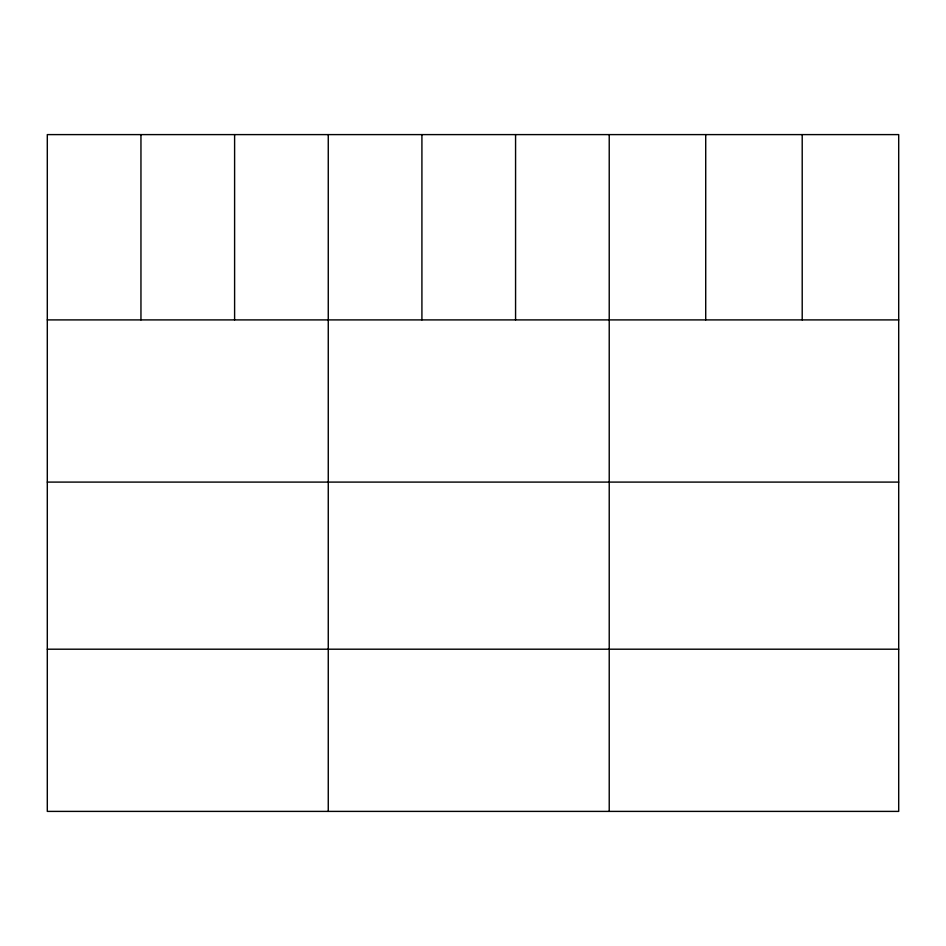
<?xml version="1.0" encoding="UTF-8"?>
<svg xmlns="http://www.w3.org/2000/svg" width="946" height="946" viewBox="0 0 946 946"><rect width="100%" height="100%" fill="white"/><g stroke="black" fill="none" stroke-linecap="round" stroke-linejoin="round"><path stroke-width="1.42" d="M898.7 319.902L898.7 811.396L47.3 811.396L47.3 134.604L898.7 134.604L898.7 319.902L47.3 319.902M47.3 482.093L898.7 482.093M47.3 649.204L898.7 649.204M802.208 134.604L802.208 319.902M705.716 134.604L705.716 319.902M609.224 134.604L609.224 811.396M515.57 134.604L515.57 319.902M421.916 134.604L421.916 319.902M328.262 134.604L328.262 811.396M234.608 134.604L234.608 319.902M140.954 134.604L140.954 319.902"/></g></svg>
